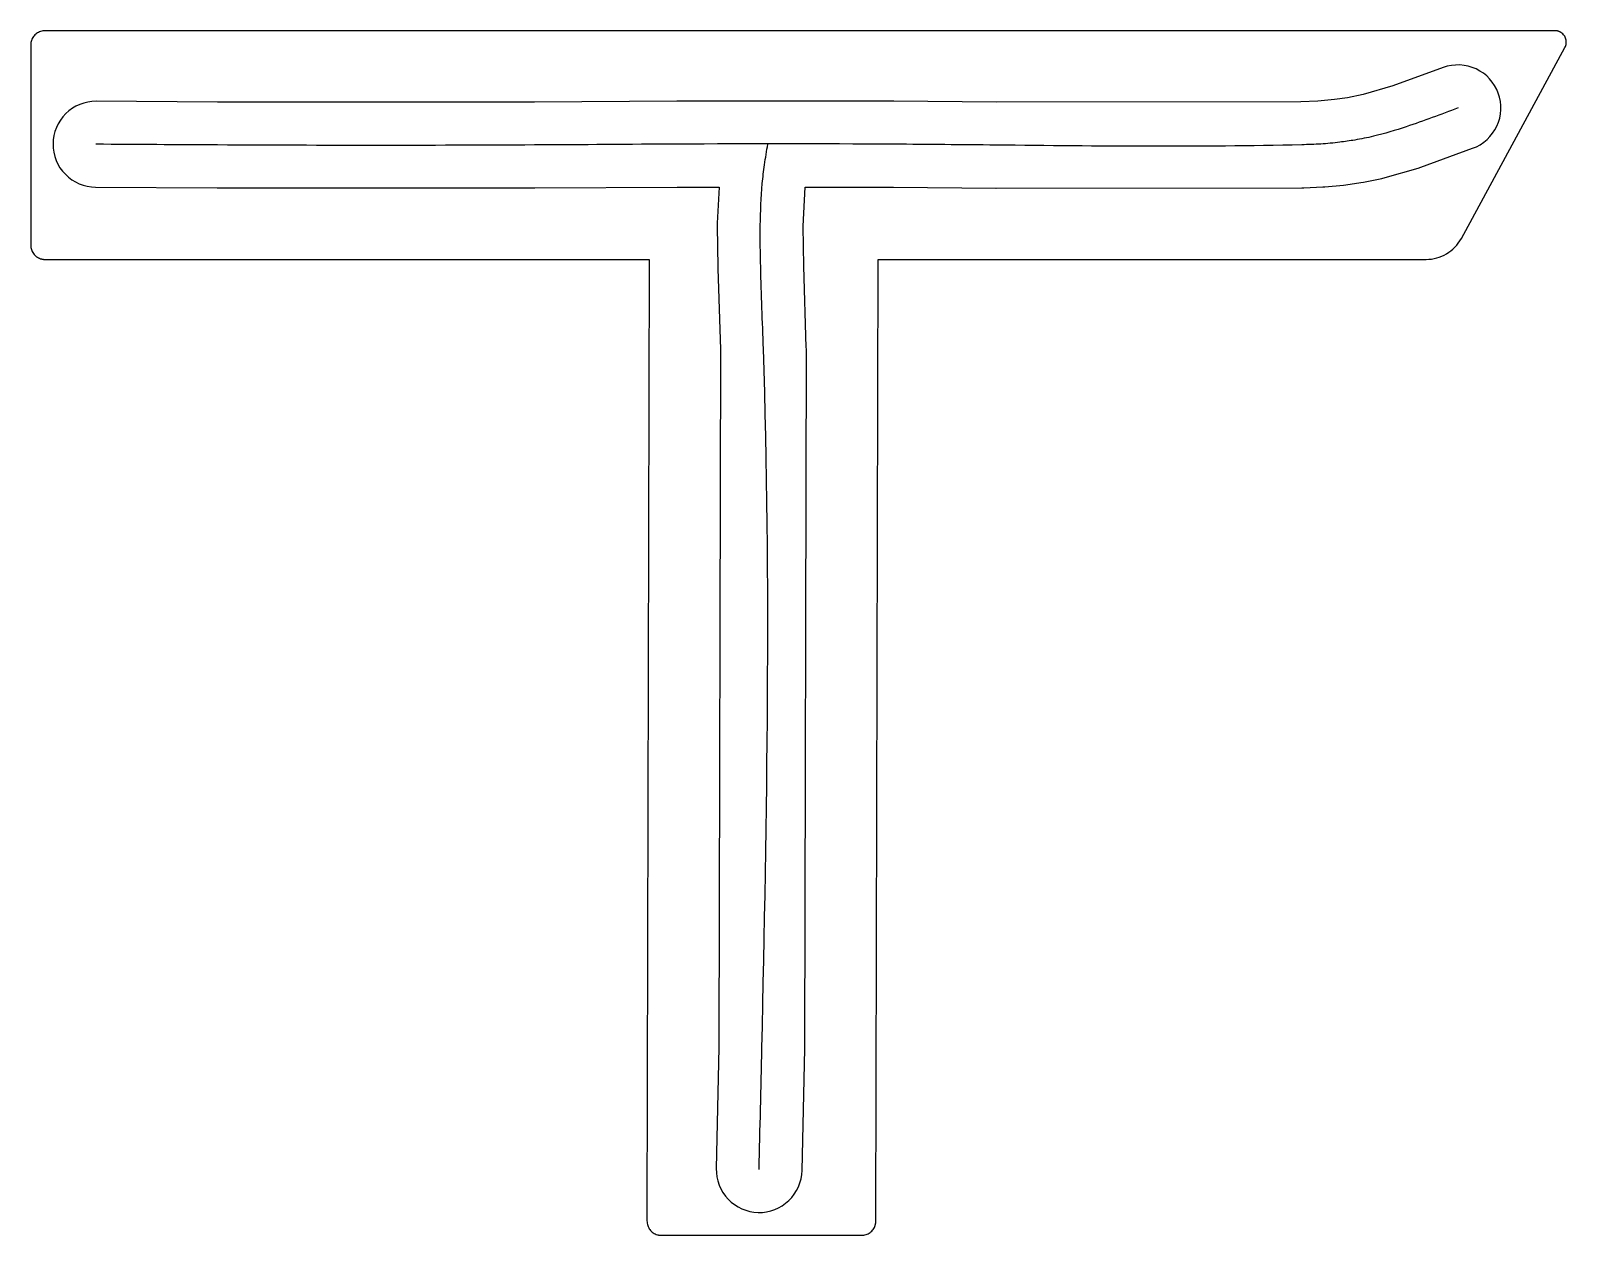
# Model space of a CAD drawing. Header units: millimetres. Extents: x 0 to 1730, y 0 to 225.
# Drawn here: x 1272.5 to 1415.4, y 56.7 to 168.9 of the extents above; entities that cross this region are included whole.
import ezdxf

# ---------------------------------------------------------------- set-up
doc = ezdxf.new("R2010")
doc.units = ezdxf.units.MM
for name, color, linetype in [('CENTERLINE', 1, 'Continuous'), ('GROOVE_8MM', 3, 'Continuous'), ('OUTLINE', 7, 'Continuous')]:
    doc.layers.add(name, color=color, linetype=linetype)

msp = doc.modelspace()

# ---------------------------------------------------------------- linework, layer by layer
at = {"layer": 'CENTERLINE'}
for points in [[(1405.36, 161.7), (1400.54, 159.95), (1397.48, 159.06), (1395.75, 158.71), (1394.35, 158.51), (1392.59, 158.34), (1390.82, 158.27), (1362.35, 158.24), (1352.8, 158.32), (1332.64, 158.33), (1319.38, 158.25), (1289.84, 158.25), (1278.53, 158.32)], [(1340.28, 62.84), (1340.54, 74.16), (1340.68, 139.27), (1340.43, 146.87), (1340.39, 150.76), (1340.58, 154.65), (1340.78, 156.41), (1341.1, 158.33)]]:
    msp.add_spline(points, degree=3, dxfattribs=at)
at = {"layer": 'GROOVE_8MM'}
msp.add_lwpolyline([(1393.87, 162.48), (1392.32, 162.34), (1390.73, 162.27), (1362.36, 162.24), (1352.83, 162.32), (1352.8, 162.32), (1332.64, 162.33), (1332.61, 162.33), (1319.36, 162.25), (1289.86, 162.25), (1278.55, 162.32), (1278.16, 162.31), (1277.77, 162.25), (1277.39, 162.16), (1277.02, 162.03), (1276.66, 161.87), (1276.33, 161.67), (1276.01, 161.43), (1275.72, 161.17), (1275.45, 160.88), (1275.22, 160.57), (1275.01, 160.23), (1274.84, 159.88), (1274.71, 159.51), (1274.61, 159.13), (1274.55, 158.74), (1274.53, 158.35), (1274.54, 157.96), (1274.6, 157.57), (1274.69, 157.19), (1274.82, 156.82), (1274.99, 156.46), (1275.18, 156.13), (1275.42, 155.81), (1275.68, 155.52), (1275.97, 155.25), (1276.28, 155.01), (1276.62, 154.81), (1276.97, 154.64), (1277.34, 154.5), (1277.72, 154.41), (1278.11, 154.35), (1278.5, 154.32), (1289.82, 154.25), (1289.84, 154.25), (1319.38, 154.25), (1319.4, 154.25), (1332.65, 154.33), (1336.56, 154.32), (1336.39, 150.96), (1336.39, 150.72), (1336.43, 146.83), (1336.43, 146.74), (1336.68, 139.2), (1336.54, 74.21), (1336.29, 62.93), (1336.3, 62.54), (1336.34, 62.15), (1336.43, 61.77), (1336.56, 61.39), (1336.71, 61.04), (1336.91, 60.69), (1337.14, 60.37), (1337.39, 60.08), (1337.68, 59.81), (1337.99, 59.57), (1338.32, 59.36), (1338.67, 59.18), (1339.04, 59.04), (1339.42, 58.94), (1339.8, 58.87), (1340.19, 58.84), (1340.59, 58.85), (1340.98, 58.9), (1341.36, 58.99), (1341.73, 59.11), (1342.09, 59.27), (1342.43, 59.47), (1342.75, 59.69), (1343.05, 59.95), (1343.32, 60.23), (1343.56, 60.54), (1343.77, 60.88), (1343.94, 61.23), (1344.08, 61.59), (1344.19, 61.97), (1344.25, 62.36), (1344.28, 62.75), (1344.54, 74.07), (1344.54, 74.15), (1344.68, 139.26), (1344.67, 139.4), (1344.43, 146.96), (1344.39, 150.68), (1344.57, 154.32), (1352.78, 154.32), (1362.32, 154.24), (1362.35, 154.24), (1390.82, 154.27), (1390.99, 154.27), (1392.76, 154.35), (1392.95, 154.36), (1394.71, 154.52), (1394.92, 154.55), (1396.32, 154.75), (1396.55, 154.79), (1398.28, 155.14), (1398.59, 155.22), (1401.65, 156.1), (1401.9, 156.19), (1406.72, 157.94), (1407.09, 158.09), (1407.43, 158.28), (1407.76, 158.5), (1408.06, 158.75), (1408.33, 159.03), (1408.58, 159.34), (1408.8, 159.66), (1408.98, 160.01), (1409.13, 160.37), (1409.24, 160.75), (1409.32, 161.14), (1409.35, 161.53), (1409.35, 161.92), (1409.31, 162.31), (1409.23, 162.69), (1409.11, 163.07), (1408.96, 163.43), (1408.77, 163.78), (1408.55, 164.1), (1408.3, 164.4), (1408.03, 164.68), (1407.72, 164.93), (1407.39, 165.14), (1407.05, 165.33), (1406.68, 165.47), (1406.31, 165.59), (1405.92, 165.66), (1405.53, 165.7), (1405.14, 165.69), (1404.75, 165.65), (1404.36, 165.58), (1403.99, 165.46), (1399.3, 163.75), (1396.52, 162.95), (1395.06, 162.65), (1393.87, 162.48)], close=True, dxfattribs=at)
at = {"layer": 'OUTLINE'}
msp.add_lwpolyline([(1272.47, 148.71), (1272.49, 148.61), (1272.52, 148.51), (1272.56, 148.41), (1272.6, 148.32), (1272.65, 148.23), (1272.71, 148.14), (1272.78, 148.06), (1272.85, 147.98), (1272.92, 147.91), (1273, 147.85), (1273.09, 147.79), (1273.18, 147.74), (1273.28, 147.7), (1273.38, 147.66), (1273.41, 147.65), (1273.43, 147.65), (1273.46, 147.64), (1273.48, 147.63), (1273.51, 147.63), (1273.53, 147.62), (1273.56, 147.62), (1273.59, 147.61), (1273.61, 147.61), (1273.64, 147.61), (1273.66, 147.6), (1273.69, 147.6), (1273.72, 147.6), (1273.74, 147.6), (1273.77, 147.6), (1273.8, 147.6), (1330.05, 147.6), (1329.84, 58.05), (1329.85, 57.94), (1329.86, 57.83), (1329.88, 57.72), (1329.91, 57.62), (1329.95, 57.52), (1330, 57.42), (1330.05, 57.33), (1330.11, 57.24), (1330.18, 57.16), (1330.25, 57.08), (1330.33, 57.01), (1330.42, 56.95), (1330.51, 56.89), (1330.61, 56.84), (1330.71, 56.8), (1330.82, 56.76), (1330.84, 56.76), (1330.86, 56.75), (1330.88, 56.75), (1330.91, 56.74), (1330.93, 56.74), (1330.95, 56.73), (1330.98, 56.73), (1331, 56.73), (1331.02, 56.72), (1331.04, 56.72), (1331.07, 56.72), (1331.09, 56.72), (1331.11, 56.72), (1331.14, 56.71), (1331.16, 56.71), (1331.18, 56.71), (1349.83, 56.71), (1349.93, 56.72), (1350.04, 56.73), (1350.14, 56.75), (1350.24, 56.78), (1350.34, 56.82), (1350.44, 56.86), (1350.53, 56.91), (1350.61, 56.97), (1350.69, 57.03), (1350.77, 57.1), (1350.84, 57.18), (1350.9, 57.26), (1350.96, 57.35), (1351.01, 57.44), (1351.05, 57.54), (1351.09, 57.64), (1351.1, 57.67), (1351.1, 57.69), (1351.11, 57.72), (1351.12, 57.74), (1351.12, 57.77), (1351.13, 57.79), (1351.13, 57.82), (1351.14, 57.84), (1351.14, 57.87), (1351.14, 57.9), (1351.15, 57.92), (1351.15, 57.95), (1351.15, 57.97), (1351.15, 58), (1351.15, 58.03), (1351.15, 58.05), (1351.38, 147.6), (1402.39, 147.6), (1402.65, 147.61), (1402.9, 147.63), (1403.15, 147.68), (1403.39, 147.73), (1403.62, 147.81), (1403.86, 147.9), (1404.08, 148), (1404.3, 148.12), (1404.5, 148.26), (1404.7, 148.4), (1404.89, 148.56), (1405.07, 148.74), (1405.24, 148.92), (1405.39, 149.12), (1405.54, 149.33), (1405.67, 149.55), (1415.32, 167.33), (1415.36, 167.42), (1415.4, 167.52), (1415.42, 167.61), (1415.44, 167.71), (1415.44, 167.81), (1415.44, 167.91), (1415.43, 168), (1415.41, 168.1), (1415.38, 168.19), (1415.34, 168.28), (1415.3, 168.37), (1415.25, 168.45), (1415.18, 168.52), (1415.12, 168.6), (1415.04, 168.66), (1414.96, 168.72), (1414.93, 168.74), (1414.89, 168.76), (1414.86, 168.78), (1414.82, 168.8), (1414.79, 168.81), (1414.75, 168.83), (1414.72, 168.84), (1414.68, 168.85), (1414.65, 168.86), (1414.61, 168.87), (1414.57, 168.88), (1414.54, 168.88), (1414.5, 168.89), (1414.46, 168.89), (1414.42, 168.89), (1414.38, 168.89), (1273.8, 168.89), (1273.69, 168.89), (1273.58, 168.88), (1273.48, 168.85), (1273.37, 168.83), (1273.28, 168.79), (1273.18, 168.74), (1273.09, 168.69), (1273, 168.64), (1272.92, 168.57), (1272.85, 168.5), (1272.77, 168.42), (1272.71, 168.34), (1272.65, 168.25), (1272.6, 168.16), (1272.55, 168.06), (1272.52, 167.96), (1272.51, 167.94), (1272.5, 167.91), (1272.5, 167.89), (1272.49, 167.86), (1272.48, 167.84), (1272.48, 167.81), (1272.47, 167.78), (1272.47, 167.76), (1272.47, 167.73), (1272.46, 167.71), (1272.46, 167.68), (1272.46, 167.66), (1272.46, 167.63), (1272.46, 167.61), (1272.45, 167.58), (1272.45, 167.55), (1272.45, 148.92), (1272.46, 148.82), (1272.47, 148.71)], close=True, dxfattribs=at)

doc.saveas('drawing.dxf')
